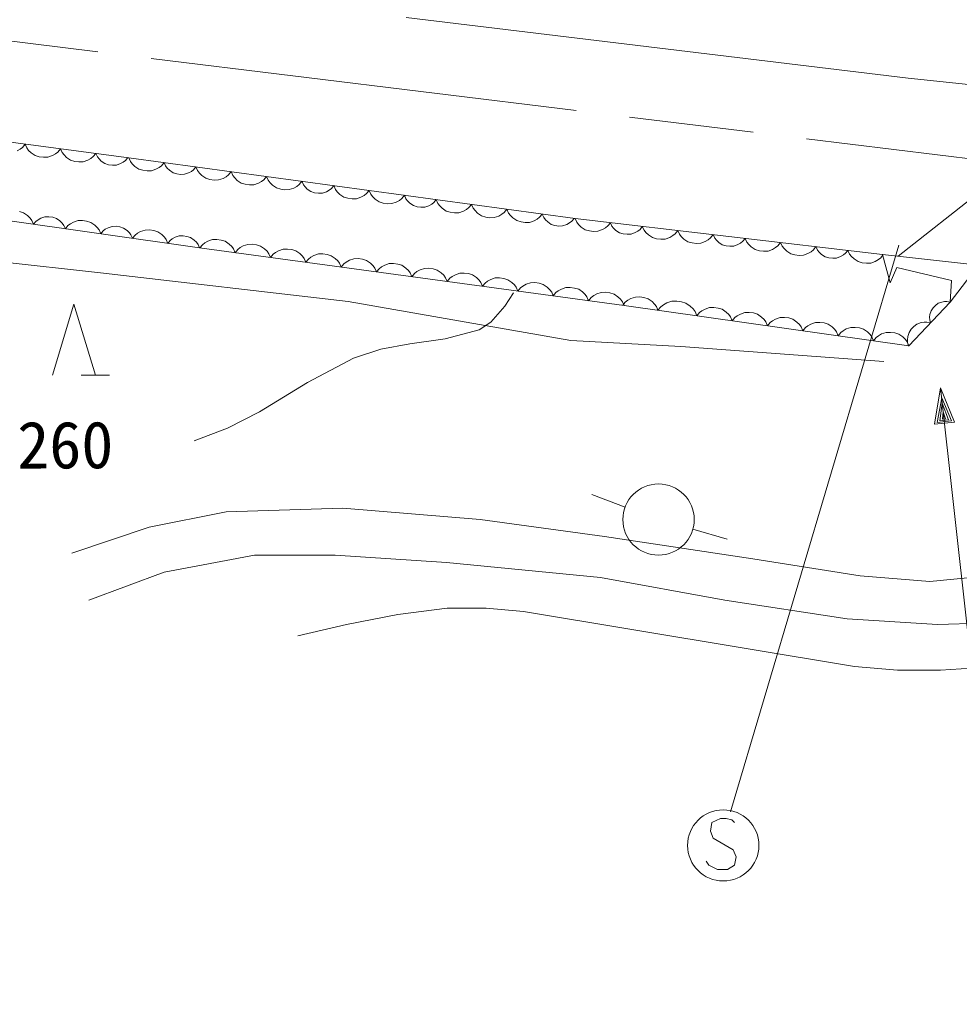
# Model space of a CAD drawing. Units: millimetres, scale not verified. Extents: x 40000 to 680000, y 20000 to 380000.
# Drawn here: x 199088 to 225416, y 253927 to 281499 of the extents above; entities that cross this region are included whole.
import ezdxf
from ezdxf.enums import TextEntityAlignment as Align

# ---------------------------------------------------------------- set-up
doc = ezdxf.new("R2010")
doc.units = ezdxf.units.MM
doc.header["$LTSCALE"] = 1000
doc.linetypes.add('CHAIN', pattern=[18.5, 12, -1.5, 3.5, -1.5])
for name, color, linetype, lineweight in [('S-BGD', 7, 'Continuous', 13), ('S-BGD-EXST', 7, 'Continuous', 13), ('S-BMK', 2, 'CHAIN', 13), ('S-STR-HTXT', 7, 'Continuous', 13)]:
    doc.layers.add(name, color=color, linetype=linetype, lineweight=lineweight)
doc.styles.add('ＭＳ ゴシック', font='')
doc.styles.get('ＭＳ ゴシック').set_extended_font_data('MS Gothic')

msp = doc.modelspace()

# ---------------------------------------------------------------- linework, layer by layer
at = {"layer": 'S-BGD'}
for p, q in [((209919, 281558), (223982, 279863)), ((223705, 274870), (230313, 280082)), ((223982, 279863), (235141, 278660)), ((187643, 279520), (202143, 277631)), ((199168, 277918), (199240, 278009)), ((199240, 278009), (199287, 277903)), ((199014, 277818), (199101, 277867)), ((199101, 277867), (199168, 277918)), ((199287, 277903), (199338, 277836)), ((199338, 277836), (199410, 277766)), ((199410, 277766), (199521, 277691)), ((199521, 277691), (199638, 277656)), ((199638, 277656), (199756, 277641)), ((199878, 277645), (200005, 277689)), ((200005, 277689), (200092, 277738)), ((200092, 277738), (200159, 277789)), ((200159, 277789), (200231, 277880)), ((200231, 277880), (200278, 277774)), ((200278, 277774), (200330, 277707)), ((200330, 277707), (200401, 277637)), ((201083, 277609), (201150, 277660)), ((201150, 277660), (201223, 277751)), ((201223, 277751), (201265, 277655)), ((201265, 277655), (201311, 277595)), ((199756, 277641), (199878, 277645)), ((200401, 277637), (200512, 277562)), ((200512, 277562), (200629, 277527)), ((200629, 277527), (200748, 277512)), ((200748, 277512), (200869, 277516)), ((200869, 277516), (200996, 277560)), ((200996, 277560), (201083, 277609)), ((201311, 277595), (201375, 277532)), ((201375, 277532), (201475, 277465)), ((201475, 277465), (201580, 277433)), ((201580, 277433), (201687, 277419)), ((201687, 277419), (201797, 277423)), ((201797, 277423), (201911, 277463)), ((201911, 277463), (201989, 277507)), ((201989, 277507), (202050, 277553)), ((202050, 277553), (202115, 277635)), ((202143, 277631), (214648, 275925)), ((202143, 277631), (202189, 277524)), ((202189, 277524), (202240, 277457)), ((202240, 277457), (202311, 277387)), ((202311, 277387), (202422, 277312)), ((202993, 277354), (203060, 277405)), ((203060, 277405), (203133, 277496)), ((203133, 277496), (203175, 277400)), ((203175, 277400), (203221, 277339)), ((202422, 277312), (202538, 277276)), ((202538, 277276), (202657, 277259)), ((202657, 277259), (202778, 277263)), ((202778, 277263), (202905, 277306)), ((202905, 277306), (202993, 277354)), ((203221, 277339), (203285, 277276)), ((203285, 277276), (203384, 277208)), ((203384, 277208), (203489, 277176)), ((203489, 277176), (203596, 277161)), ((203596, 277161), (203705, 277165)), ((203705, 277165), (203820, 277203)), ((203820, 277203), (203898, 277247)), ((203898, 277247), (203959, 277293)), ((203959, 277293), (204025, 277374)), ((204025, 277374), (204071, 277268)), ((204071, 277268), (204122, 277200)), ((204122, 277200), (204193, 277130)), ((204193, 277130), (204304, 277055)), ((204875, 277098), (204942, 277149)), ((204942, 277149), (205015, 277239)), ((205015, 277239), (205061, 277133)), ((205061, 277133), (205112, 277065)), ((205932, 277014), (206005, 277104)), ((206005, 277104), (206051, 276997)), ((204304, 277055), (204420, 277019)), ((204420, 277019), (204539, 277003)), ((204539, 277003), (204660, 277006)), ((204660, 277006), (204787, 277049)), ((204787, 277049), (204875, 277098)), ((205112, 277065), (205183, 276995)), ((205183, 276995), (205294, 276920)), ((205294, 276920), (205410, 276884)), ((205410, 276884), (205529, 276868)), ((205529, 276868), (205651, 276871)), ((205651, 276871), (205778, 276914)), ((205778, 276914), (205865, 276962)), ((205865, 276962), (205932, 277014)), ((206051, 276997), (206103, 276930)), ((206103, 276930), (206174, 276860)), ((206174, 276860), (206284, 276785)), ((206768, 276779), (206855, 276827)), ((206855, 276827), (206923, 276878)), ((206923, 276878), (206996, 276969)), ((206996, 276969), (207037, 276873)), ((207037, 276873), (207083, 276812)), ((207821, 276766), (207887, 276847)), ((207887, 276847), (207933, 276741)), ((206284, 276785), (206401, 276749)), ((206401, 276749), (206519, 276732)), ((206519, 276732), (206641, 276736)), ((206641, 276736), (206768, 276779)), ((207083, 276812), (207147, 276749)), ((207147, 276749), (207247, 276681)), ((207247, 276681), (207351, 276649)), ((207351, 276649), (207458, 276634)), ((207458, 276634), (207568, 276638)), ((207568, 276638), (207682, 276676)), ((207682, 276676), (207761, 276720)), ((207761, 276720), (207821, 276766)), ((207933, 276741), (207984, 276673)), ((207984, 276673), (208055, 276603)), ((208055, 276603), (208166, 276528)), ((208650, 276522), (208737, 276571)), ((208737, 276571), (208805, 276622)), ((208805, 276622), (208878, 276712)), ((208878, 276712), (208923, 276605)), ((208923, 276605), (208975, 276538)), ((209795, 276487), (209868, 276577)), ((209868, 276577), (209909, 276481)), ((208166, 276528), (208282, 276492)), ((208282, 276492), (208401, 276476)), ((208401, 276476), (208523, 276479)), ((208523, 276479), (208650, 276522)), ((208975, 276538), (209046, 276468)), ((209046, 276468), (209156, 276393)), ((209156, 276393), (209273, 276357)), ((209273, 276357), (209391, 276340)), ((209391, 276340), (209513, 276344)), ((209513, 276344), (209640, 276387)), ((209640, 276387), (209727, 276435)), ((209727, 276435), (209795, 276487)), ((209909, 276481), (209955, 276420)), ((209955, 276420), (210019, 276357)), ((210019, 276357), (210119, 276289)), ((210119, 276289), (210224, 276257)), ((210440, 276246), (210554, 276284)), ((210554, 276284), (210633, 276328)), ((210633, 276328), (210694, 276374)), ((210694, 276374), (210759, 276455)), ((210759, 276455), (210805, 276349)), ((210805, 276349), (210856, 276281)), ((210856, 276281), (210928, 276211)), ((211677, 276230), (211750, 276320)), ((211750, 276320), (211796, 276214)), ((204127, 275102), (196637, 276169)), ((199199, 276086), (199083, 276122)), ((199310, 276010), (199199, 276086)), ((199380, 275939), (199310, 276010)), ((210224, 276257), (210330, 276243)), ((210330, 276243), (210440, 276246)), ((210928, 276211), (211038, 276136)), ((211038, 276136), (211154, 276100)), ((211154, 276100), (211273, 276084)), ((211273, 276084), (211395, 276087)), ((211395, 276087), (211522, 276130)), ((211522, 276130), (211609, 276179)), ((211609, 276179), (211677, 276230)), ((211796, 276214), (211847, 276146)), ((211847, 276146), (211918, 276076)), ((211918, 276076), (212029, 276001)), ((212029, 276001), (212145, 275965)), ((212512, 275995), (212599, 276044)), ((212599, 276044), (212667, 276095)), ((212667, 276095), (212740, 276185)), ((212740, 276185), (212786, 276078)), ((212786, 276078), (212837, 276011)), ((212837, 276011), (212908, 275941)), ((213657, 275959), (213730, 276050)), ((213730, 276050), (213772, 275954)), ((199431, 275871), (199380, 275939)), ((199476, 275764), (199431, 275871)), ((199543, 275846), (199476, 275764)), ((199604, 275891), (199543, 275846)), ((199682, 275934), (199604, 275891)), ((199797, 275972), (199682, 275934)), ((199906, 275975), (199797, 275972)), ((200013, 275960), (199906, 275975)), ((200118, 275927), (200013, 275960)), ((200217, 275858), (200118, 275927)), ((200280, 275795), (200217, 275858)), ((200326, 275734), (200280, 275795)), ((200367, 275638), (200326, 275734)), ((200440, 275728), (200367, 275638)), ((200508, 275778), (200440, 275728)), ((200596, 275826), (200508, 275778)), ((200723, 275869), (200596, 275826)), ((200845, 275871), (200723, 275869)), ((200964, 275855), (200845, 275871)), ((201079, 275818), (200964, 275855)), ((201190, 275742), (201079, 275818)), ((201260, 275671), (201190, 275742)), ((212145, 275965), (212264, 275949)), ((212264, 275949), (212385, 275952)), ((212385, 275952), (212512, 275995)), ((212908, 275941), (213019, 275866)), ((213019, 275866), (213135, 275830)), ((213135, 275830), (213254, 275813)), ((213254, 275813), (213376, 275817)), ((213376, 275817), (213502, 275860)), ((213502, 275860), (213590, 275908)), ((213590, 275908), (213657, 275959)), ((213772, 275954), (213818, 275893)), ((213818, 275893), (213882, 275830)), ((213882, 275830), (213981, 275762)), ((213981, 275762), (214086, 275730)), ((214086, 275730), (214193, 275715)), ((214302, 275719), (214417, 275757)), ((214417, 275757), (214495, 275801)), ((214495, 275801), (214556, 275847)), ((214556, 275847), (214622, 275928)), ((214648, 275925), (223267, 274919)), ((214648, 275925), (214696, 275819)), ((214696, 275819), (214748, 275753)), ((214748, 275753), (214821, 275684)), ((215569, 275717), (215641, 275809)), ((215641, 275809), (215684, 275714)), ((201311, 275604), (201260, 275671)), ((201357, 275497), (201311, 275604)), ((201423, 275578), (201357, 275497)), ((201484, 275624), (201423, 275578)), ((201563, 275667), (201484, 275624)), ((201677, 275705), (201563, 275667)), ((201787, 275707), (201677, 275705)), ((201893, 275692), (201787, 275707)), ((201998, 275659), (201893, 275692)), ((202097, 275591), (201998, 275659)), ((202161, 275527), (202097, 275591)), ((202206, 275466), (202161, 275527)), ((202247, 275370), (202206, 275466)), ((202321, 275460), (202247, 275370)), ((202389, 275511), (202321, 275460)), ((202476, 275559), (202389, 275511)), ((202603, 275601), (202476, 275559)), ((202725, 275604), (202603, 275601)), ((202844, 275587), (202725, 275604)), ((202960, 275550), (202844, 275587)), ((203070, 275474), (202960, 275550)), ((203141, 275404), (203070, 275474)), ((214193, 275715), (214302, 275719)), ((214821, 275684), (214933, 275611)), ((214933, 275611), (215050, 275577)), ((215050, 275577), (215169, 275563)), ((215169, 275563), (215290, 275569)), ((215290, 275569), (215416, 275615)), ((215416, 275615), (215503, 275665)), ((215503, 275665), (215569, 275717)), ((215684, 275714), (215731, 275654)), ((215731, 275654), (215796, 275592)), ((215796, 275592), (215897, 275526)), ((215897, 275526), (216002, 275496)), ((216002, 275496), (216110, 275484)), ((216110, 275484), (216219, 275489)), ((216219, 275489), (216332, 275530)), ((216332, 275530), (216410, 275575)), ((216410, 275575), (216470, 275622)), ((216470, 275622), (216534, 275705)), ((216534, 275705), (216582, 275599)), ((216582, 275599), (216635, 275533)), ((216635, 275533), (216707, 275464)), ((216707, 275464), (216819, 275391)), ((217303, 275394), (217389, 275445)), ((217389, 275445), (217456, 275497)), ((217456, 275497), (217527, 275589)), ((217527, 275589), (217575, 275483)), ((217575, 275483), (217627, 275417)), ((218449, 275381), (218520, 275473)), ((218520, 275473), (218563, 275378)), ((203191, 275336), (203141, 275404)), ((203237, 275229), (203191, 275336)), ((203303, 275310), (203237, 275229)), ((203364, 275356), (203303, 275310)), ((203443, 275399), (203364, 275356)), ((203557, 275437), (203443, 275399)), ((203667, 275440), (203557, 275437)), ((203774, 275424), (203667, 275440)), ((203878, 275391), (203774, 275424)), ((203977, 275323), (203878, 275391)), ((204041, 275259), (203977, 275323)), ((204087, 275199), (204041, 275259)), ((204127, 275102), (204087, 275199)), ((204208, 275192), (204135, 275101)), ((204275, 275243), (204208, 275192)), ((204363, 275291), (204275, 275243)), ((204490, 275335), (204363, 275291)), ((204611, 275338), (204490, 275335)), ((204730, 275322), (204611, 275338)), ((204846, 275286), (204730, 275322)), ((204957, 275211), (204846, 275286)), ((205028, 275141), (204957, 275211)), ((205480, 275200), (205353, 275157)), ((205602, 275204), (205480, 275200)), ((205721, 275188), (205602, 275204)), ((205837, 275152), (205721, 275188)), ((216819, 275391), (216936, 275357)), ((216936, 275357), (217055, 275343)), ((217055, 275343), (217177, 275349)), ((217177, 275349), (217303, 275394)), ((217627, 275417), (217700, 275348)), ((217700, 275348), (217812, 275275)), ((217812, 275275), (217929, 275241)), ((217929, 275241), (218048, 275227)), ((218048, 275227), (218169, 275233)), ((218169, 275233), (218296, 275279)), ((218296, 275279), (218382, 275329)), ((218382, 275329), (218449, 275381)), ((218563, 275378), (218610, 275318)), ((218610, 275318), (218675, 275256)), ((218675, 275256), (218776, 275190)), ((218776, 275190), (218882, 275160)), ((219098, 275153), (219212, 275194)), ((219212, 275194), (219289, 275239)), ((219289, 275239), (219349, 275286)), ((219349, 275286), (219413, 275369)), ((219413, 275369), (219461, 275263)), ((219461, 275263), (219514, 275197)), ((219514, 275197), (219586, 275128)), ((220335, 275161), (220406, 275253)), ((220406, 275253), (220454, 275147)), ((195784, 275029), (201351, 274399)), ((216021, 273487), (204127, 275102)), ((205079, 275073), (205028, 275141)), ((205125, 274967), (205079, 275073)), ((205198, 275057), (205125, 274967)), ((205266, 275109), (205198, 275057)), ((205353, 275157), (205266, 275109)), ((205947, 275076), (205837, 275152)), ((206019, 275006), (205947, 275076)), ((206070, 274939), (206019, 275006)), ((206116, 274832), (206070, 274939)), ((206189, 274923), (206116, 274832)), ((206256, 274974), (206189, 274923)), ((206344, 275022), (206256, 274974)), ((206471, 275066), (206344, 275022)), ((206592, 275069), (206471, 275066)), ((206711, 275053), (206592, 275069)), ((206827, 275017), (206711, 275053)), ((206938, 274942), (206827, 275017)), ((207009, 274872), (206938, 274942)), ((207461, 274931), (207334, 274888)), ((207583, 274935), (207461, 274931)), ((207702, 274919), (207583, 274935)), ((207818, 274883), (207702, 274919)), ((218882, 275160), (218989, 275148)), ((218989, 275148), (219098, 275153)), ((219586, 275128), (219698, 275055)), ((219698, 275055), (219815, 275021)), ((219815, 275021), (219934, 275007)), ((219934, 275007), (220056, 275013)), ((220056, 275013), (220182, 275059)), ((220182, 275059), (220268, 275109)), ((220268, 275109), (220335, 275161)), ((220454, 275147), (220507, 275081)), ((220507, 275081), (220579, 275012)), ((220579, 275012), (220691, 274939)), ((220691, 274939), (220808, 274905)), ((220808, 274905), (220927, 274891)), ((220927, 274891), (221049, 274897)), ((221049, 274897), (221175, 274943)), ((221175, 274943), (221261, 274993)), ((221261, 274993), (221328, 275045)), ((221328, 275045), (221399, 275137)), ((221399, 275137), (221442, 275042)), ((221442, 275042), (221489, 274982)), ((221489, 274982), (221555, 274921)), ((221555, 274921), (221656, 274855)), ((222091, 274858), (222169, 274903)), ((222169, 274903), (222228, 274950)), ((222228, 274950), (222293, 275033)), ((222293, 275033), (222340, 274927)), ((222340, 274927), (222393, 274861)), ((223214, 274825), (223285, 274917)), ((223481, 274127), (223267, 274919)), ((223267, 274919), (225957, 274615)), ((207060, 274805), (207009, 274872)), ((207106, 274698), (207060, 274805)), ((207179, 274788), (207106, 274698)), ((207247, 274840), (207179, 274788)), ((207334, 274888), (207247, 274840)), ((207928, 274807), (207818, 274883)), ((208000, 274737), (207928, 274807)), ((208051, 274670), (208000, 274737)), ((208097, 274563), (208051, 274670)), ((208170, 274654), (208097, 274563)), ((208237, 274705), (208170, 274654)), ((208325, 274754), (208237, 274705)), ((208452, 274797), (208325, 274754)), ((208573, 274800), (208452, 274797)), ((208692, 274784), (208573, 274800)), ((208808, 274748), (208692, 274784)), ((208919, 274673), (208808, 274748)), ((208990, 274603), (208919, 274673)), ((209315, 274619), (209228, 274571)), ((209442, 274662), (209315, 274619)), ((209564, 274666), (209442, 274662)), ((209682, 274650), (209564, 274666)), ((209799, 274614), (209682, 274650)), ((221656, 274855), (221761, 274824)), ((221761, 274824), (221868, 274812)), ((221868, 274812), (221977, 274817)), ((221977, 274817), (222091, 274858)), ((222393, 274861), (222466, 274792)), ((222466, 274792), (222578, 274719)), ((222578, 274719), (222695, 274685)), ((222695, 274685), (222814, 274671)), ((222814, 274671), (222935, 274677)), ((222935, 274677), (223061, 274723)), ((223061, 274723), (223148, 274773)), ((223148, 274773), (223214, 274825)), ((201351, 274399), (208290, 273600)), ((209041, 274536), (208990, 274603)), ((209087, 274429), (209041, 274536)), ((209160, 274519), (209087, 274429)), ((209228, 274571), (209160, 274519)), ((209909, 274538), (209799, 274614)), ((209981, 274468), (209909, 274538)), ((210032, 274401), (209981, 274468)), ((210078, 274294), (210032, 274401)), ((210151, 274385), (210078, 274294)), ((210218, 274436), (210151, 274385)), ((210306, 274485), (210218, 274436)), ((210433, 274528), (210306, 274485)), ((210554, 274531), (210433, 274528)), ((210673, 274515), (210554, 274531)), ((210789, 274479), (210673, 274515)), ((210900, 274404), (210789, 274479)), ((210971, 274334), (210900, 274404)), ((211296, 274350), (211209, 274302)), ((211423, 274393), (211296, 274350)), ((211545, 274397), (211423, 274393)), ((211663, 274381), (211545, 274397)), ((211780, 274345), (211663, 274381)), ((211890, 274269), (211780, 274345)), ((223664, 274554), (223481, 274127)), ((225193, 274188), (223664, 274554)), ((225957, 274615), (225162, 273579)), ((211022, 274267), (210971, 274334)), ((211068, 274160), (211022, 274267)), ((211141, 274250), (211068, 274160)), ((211209, 274302), (211141, 274250)), ((211961, 274199), (211890, 274269)), ((212013, 274132), (211961, 274199)), ((212059, 274025), (212013, 274132)), ((212132, 274116), (212059, 274025)), ((212199, 274167), (212132, 274116)), ((212286, 274216), (212199, 274167)), ((212413, 274259), (212286, 274216)), ((212535, 274262), (212413, 274259)), ((212654, 274246), (212535, 274262)), ((212770, 274210), (212654, 274246)), ((212881, 274135), (212770, 274210)), ((212952, 274065), (212881, 274135)), ((213277, 274081), (213190, 274033)), ((213404, 274124), (213277, 274081)), ((213525, 274128), (213404, 274124)), ((213644, 274112), (213525, 274128)), ((213760, 274076), (213644, 274112)), ((213871, 274000), (213760, 274076)), ((225162, 273579), (225193, 274188)), ((213003, 273998), (212952, 274065)), ((213049, 273891), (213003, 273998)), ((213122, 273981), (213049, 273891)), ((213190, 274033), (213122, 273981)), ((213942, 273930), (213871, 274000)), ((213994, 273863), (213942, 273930)), ((214040, 273756), (213994, 273863)), ((214113, 273847), (214040, 273756)), ((214180, 273898), (214113, 273847)), ((214267, 273947), (214180, 273898)), ((214394, 273990), (214267, 273947)), ((214516, 273993), (214394, 273990)), ((214635, 273977), (214516, 273993)), ((214751, 273941), (214635, 273977)), ((214862, 273866), (214751, 273941)), ((214933, 273796), (214862, 273866)), ((214984, 273729), (214933, 273796)), ((215258, 273812), (215171, 273764)), ((215385, 273855), (215258, 273812)), ((215506, 273859), (215385, 273855)), ((215625, 273843), (215506, 273859)), ((215741, 273807), (215625, 273843)), ((215852, 273731), (215741, 273807)), ((200009, 271536), (200609, 273528)), ((200609, 273528), (201209, 271536)), ((208290, 273600), (214531, 272507)), ((215030, 273622), (214984, 273729)), ((215103, 273712), (215030, 273622)), ((215171, 273764), (215103, 273712)), ((215923, 273661), (215852, 273731)), ((215975, 273594), (215923, 273661)), ((216021, 273487), (215975, 273594)), ((216057, 273583), (215984, 273493)), ((216125, 273634), (216057, 273583)), ((216212, 273682), (216125, 273634)), ((216340, 273724), (216212, 273682)), ((216461, 273727), (216340, 273724)), ((216580, 273710), (216461, 273727)), ((216696, 273674), (216580, 273710)), ((216806, 273598), (216696, 273674)), ((216877, 273527), (216806, 273598)), ((216928, 273460), (216877, 273527)), ((217225, 273561), (217129, 273508)), ((217365, 273607), (217225, 273561)), ((217499, 273611), (217365, 273607)), ((217629, 273592), (217499, 273611)), ((217757, 273552), (217629, 273592)), ((217878, 273468), (217757, 273552)), ((225162, 273579), (224000, 272360)), ((224824, 273548), (224746, 273489)), ((224924, 273584), (224824, 273548)), ((225003, 273597), (224924, 273584)), ((225071, 273599), (225003, 273597)), ((225162, 273579), (225071, 273599)), ((224000, 272360), (216021, 273487)), ((216973, 273353), (216928, 273460)), ((217054, 273452), (216973, 273353)), ((217129, 273508), (217054, 273452)), ((217956, 273391), (217878, 273468)), ((218012, 273317), (217956, 273391)), ((218062, 273199), (218012, 273317)), ((218135, 273289), (218062, 273199)), ((218203, 273340), (218135, 273289)), ((218291, 273388), (218203, 273340)), ((218418, 273430), (218291, 273388)), ((218540, 273433), (218418, 273430)), ((218658, 273417), (218540, 273433)), ((218774, 273380), (218658, 273417)), ((218885, 273304), (218774, 273380)), ((218955, 273234), (218885, 273304)), ((219281, 273248), (219193, 273200)), ((219408, 273291), (219281, 273248)), ((219529, 273293), (219408, 273291)), ((219648, 273277), (219529, 273293)), ((219764, 273240), (219648, 273277)), ((219874, 273164), (219764, 273240)), ((224625, 273340), (224594, 273237)), ((224680, 273420), (224625, 273340)), ((224746, 273489), (224680, 273420)), ((219006, 273166), (218955, 273234)), ((219052, 273059), (219006, 273166)), ((219125, 273149), (219052, 273059)), ((219193, 273200), (219125, 273149)), ((219945, 273094), (219874, 273164)), ((219996, 273026), (219945, 273094)), ((220041, 272919), (219996, 273026)), ((220115, 273010), (220041, 272919)), ((220183, 273060), (220115, 273010)), ((220270, 273108), (220183, 273060)), ((220397, 273151), (220270, 273108)), ((220519, 273154), (220397, 273151)), ((220638, 273137), (220519, 273154)), ((220754, 273100), (220638, 273137)), ((220864, 273024), (220754, 273100)), ((220935, 272954), (220864, 273024)), ((221260, 272968), (221172, 272920)), ((221387, 273011), (221260, 272968)), ((221509, 273014), (221387, 273011)), ((221628, 272997), (221509, 273014)), ((221743, 272961), (221628, 272997)), ((224230, 272966), (224143, 272900)), ((224344, 273007), (224230, 272966)), ((224433, 273022), (224344, 273007)), ((224509, 273024), (224433, 273022)), ((224611, 273001), (224509, 273024)), ((224594, 273237), (224585, 273158)), ((224585, 273158), (224586, 273090)), ((224586, 273090), (224611, 273001)), ((220986, 272886), (220935, 272954)), ((221031, 272779), (220986, 272886)), ((221105, 272870), (221031, 272779)), ((221172, 272920), (221105, 272870)), ((221854, 272885), (221743, 272961)), ((221925, 272814), (221854, 272885)), ((221976, 272747), (221925, 272814)), ((222021, 272640), (221976, 272747)), ((222094, 272730), (222021, 272640)), ((222162, 272781), (222094, 272730)), ((222250, 272829), (222162, 272781)), ((222377, 272871), (222250, 272829)), ((222498, 272874), (222377, 272871)), ((222617, 272857), (222498, 272874)), ((222733, 272821), (222617, 272857)), ((222844, 272745), (222733, 272821)), ((222914, 272674), (222844, 272745)), ((223239, 272689), (223152, 272641)), ((223367, 272731), (223239, 272689)), ((223488, 272734), (223367, 272731)), ((223607, 272717), (223488, 272734)), ((223723, 272681), (223607, 272717)), ((224007, 272732), (223972, 272617)), ((224069, 272822), (224007, 272732)), ((224143, 272900), (224069, 272822)), ((214531, 272507), (217610, 272339)), ((222965, 272607), (222914, 272674)), ((223011, 272500), (222965, 272607)), ((223084, 272590), (223011, 272500)), ((223152, 272641), (223084, 272590)), ((223833, 272605), (223723, 272681)), ((223904, 272535), (223833, 272605)), ((223955, 272467), (223904, 272535)), ((224000, 272360), (223955, 272467)), ((223972, 272617), (223962, 272528)), ((223962, 272528), (223964, 272452)), ((223964, 272452), (223992, 272351)), ((217610, 272339), (223303, 271919)), ((200809, 271536), (201609, 271536)), ((216052, 267838), (215116, 268188)), ((204875, 267699), (208143, 267804)), ((208143, 267804), (211992, 267488)), ((202714, 267278), (204875, 267699)), ((211992, 267488), (215471, 267016)), ((200552, 266543), (202714, 267278)), ((217949, 267215), (218910, 266941)), ((215471, 267016), (219635, 266385)), ((203135, 266017), (205666, 266490)), ((205666, 266490), (207932, 266490)), ((207932, 266490), (211043, 266280)), ((219635, 266385), (222640, 265912)), ((211043, 266280), (215365, 265860)), ((201027, 265229), (203135, 266017)), ((215365, 265860), (218844, 265229)), ((222640, 265912), (224590, 265755)), ((224590, 265755), (226225, 265912)), ((218844, 265229), (222271, 264704)), ((222271, 264704), (224801, 264546)), ((224801, 264546), (226383, 264599))]:
    msp.add_line(p, q, dxfattribs=at)
for points in [[(203978, 269692), (204911, 270046), (205806, 270503), (207148, 271332), (208444, 272013), (209205, 272261), (210017, 272416), (211011, 272555), (211967, 272805), (212293, 273016), (212683, 273467), (212929, 273845)], [(237189, 266595), (236936, 266277), (236605, 266022), (235502, 265755), (234170, 265304), (232726, 264706), (231116, 264160), (229962, 263830), (228864, 263619), (226917, 263393), (224886, 263261), (223686, 263263), (222478, 263367), (213205, 264908), (212154, 265005), (211065, 265002), (209685, 264829), (208249, 264546), (206878, 264231)]]:
    msp.add_lwpolyline(points, dxfattribs=at)
msp.add_ellipse((216988, 267488), major_axis=(1000, 0), ratio=0.996598, dxfattribs=at)
at = {"layer": 'S-BGD-EXST'}
for p, q in [((219001, 259299), (223719, 275183)), ((218482, 258991), (218442, 258752)), ((218722, 259110), (218482, 258991)), ((218882, 259110), (218722, 259110)), ((219041, 259071), (218882, 259110)), ((219121, 258991), (219041, 259071)), ((218442, 258752), (218522, 258553)), ((218522, 258553), (219081, 258234)), ((219081, 258234), (219161, 258035)), ((218402, 257795), (218322, 257915)), ((219161, 258035), (219121, 257795)), ((218642, 257676), (218402, 257795)), ((218921, 257676), (218642, 257676)), ((219121, 257795), (218921, 257676))]:
    msp.add_line(p, q, dxfattribs=at)
msp.add_ellipse((218802, 258353), major_axis=(1000, 0), ratio=0.996598, dxfattribs=at)
at = {"layer": 'S-BMK'}
msp.add_line((269769, 272198), (172520, 284122), dxfattribs=at)
at = {"layer": 'S-STR-HTXT'}
for p, q in [((224723, 270160), (224892, 271181)), ((224892, 271181), (226800, 253927)), ((224892, 271181), (225280, 270221)), ((224798, 270208), (224923, 270903)), ((224923, 270903), (225196, 270252)), ((224873, 270257), (224940, 270745)), ((224940, 270745), (225112, 270283)), ((224949, 270305), (224966, 270507)), ((224966, 270507), (225028, 270314)), ((225280, 270221), (224723, 270160)), ((225196, 270252), (224798, 270208)), ((225112, 270283), (224873, 270257)), ((225028, 270314), (224949, 270305))]:
    msp.add_line(p, q, dxfattribs=at)

# ---------------------------------------------------------------- texts
at = {"layer": 'S-STR-HTXT', "style": 'ＭＳ ゴシック'}
msp.add_text('260', height=1320, rotation=0.199, dxfattribs=at).set_placement((199022, 268520), align=Align.BOTTOM_LEFT)

doc.saveas('drawing.dxf')
